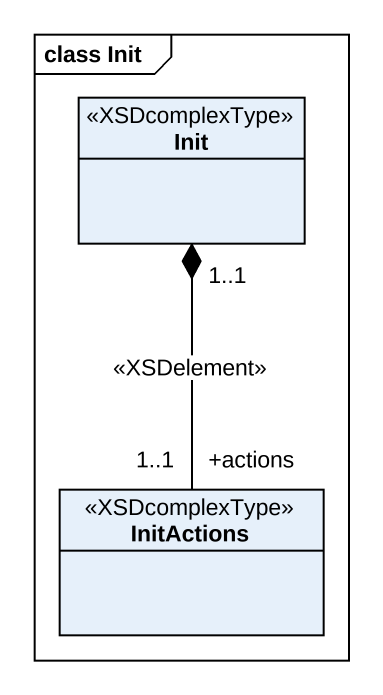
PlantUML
@startuml
mainframe class Init
hide circle
hide empty members
class Init <<XSDcomplexType>>
class InitActions <<XSDcomplexType>>
Init "1..1" *-- "+actions\n1..1" InitActions : <<XSDelement>>
@enduml
